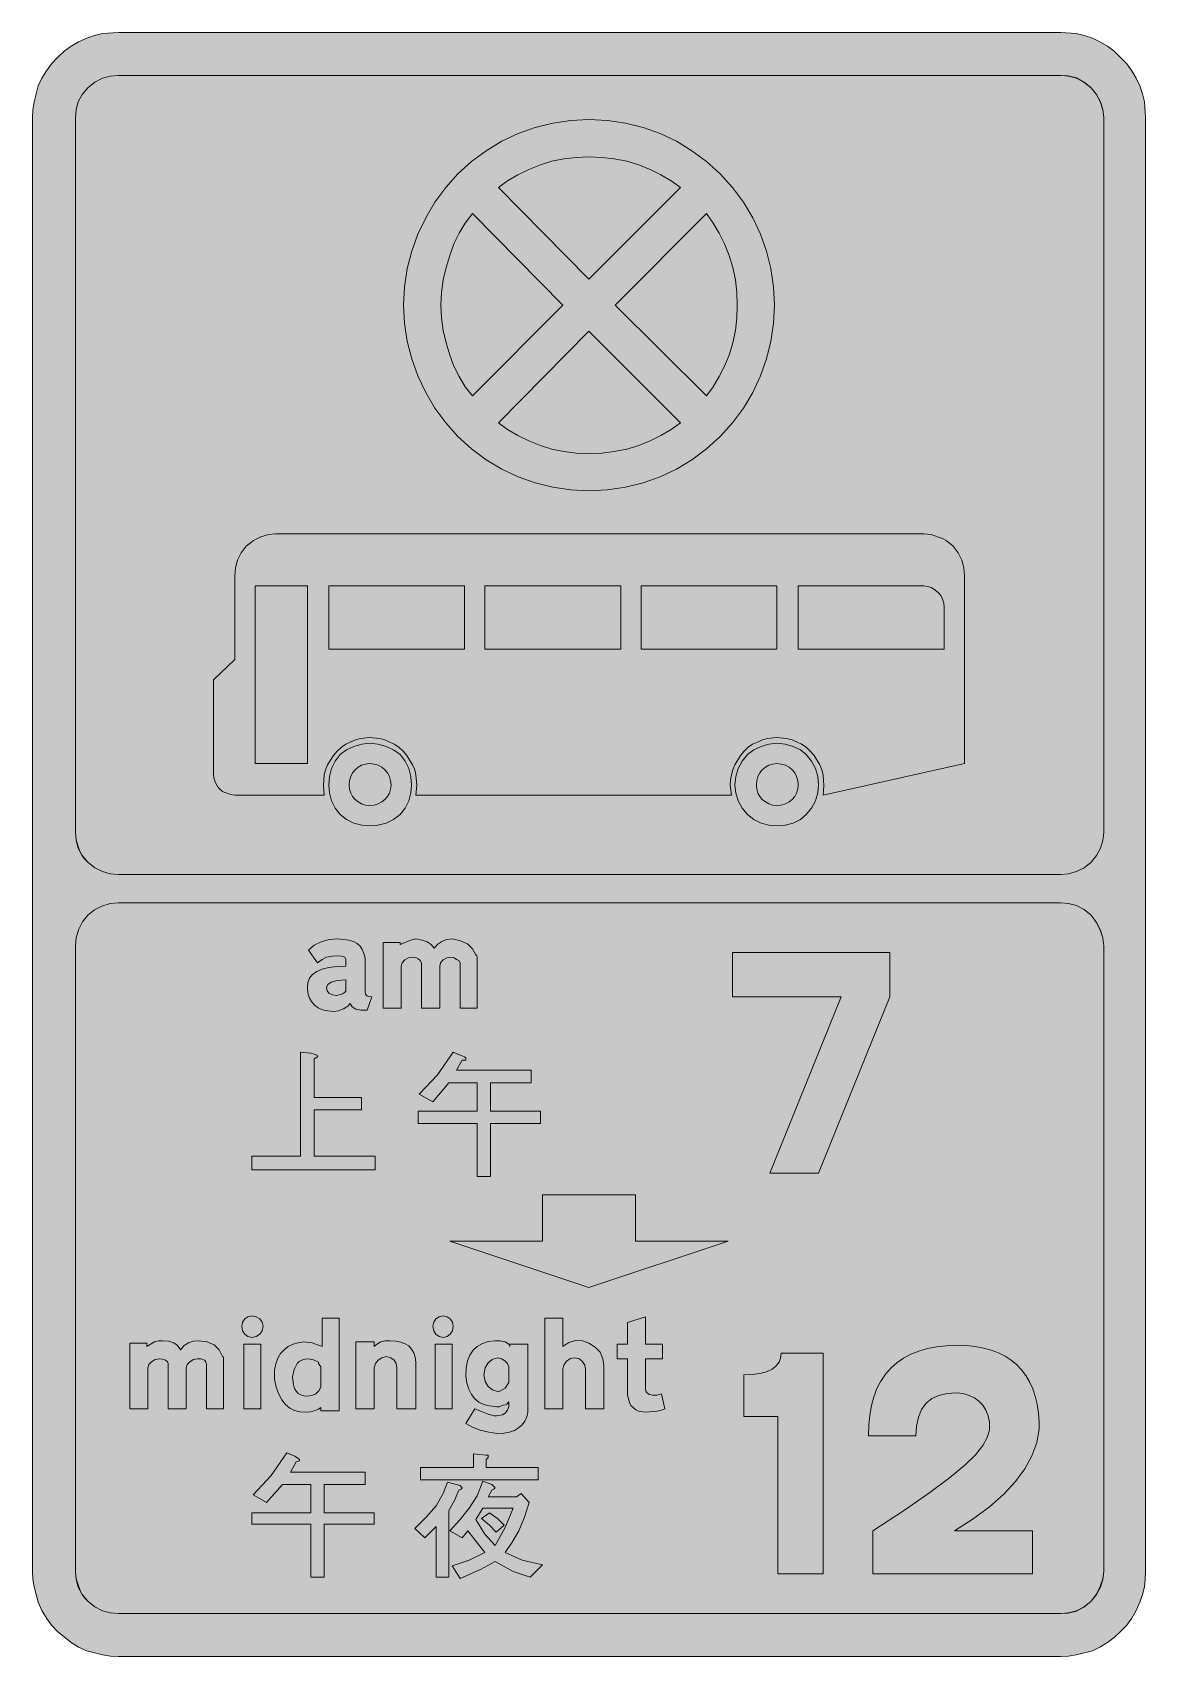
# Model space of a CAD drawing. Header units: metres. Extents: x 196 to 373, y 6 to 264.
import ezdxf

# ---------------------------------------------------------------- set-up
doc = ezdxf.new("R2010")
doc.units = ezdxf.units.M
for name, color, linetype, true_color in [('FILL_BLACK_000000', 7, 'Continuous', 0x000000), ('FILL_BLUE_0000FF', 7, 'Continuous', 0x0000ff), ('FILL_RED_FF0000', 7, 'Continuous', 0xff0000), ('FILL_WHITE_FFFFFF', 7, 'Continuous', 0xffffff), ('FILL_YELLOW_FFFF00', 7, 'Continuous', 0xffff00)]:
    doc.layers.add(name, color=color, linetype=linetype, true_color=true_color)

msp = doc.modelspace()

# ---------------------------------------------------------------- hatches: boundary and pattern name
at = {"layer": 'FILL_BLACK_000000', "true_color": 0x000000}
h = msp.add_hatch(color=7, dxfattribs=at)
h.dxf.hatch_style = 1
h.paths.add_polyline_path([(363.54, 263.42), (364.86, 262.98), (366.07, 262.4), (367.25, 261.72), (368.35, 260.9), (369.36, 259.92), (370.34, 258.91), (371.16, 257.8), (371.84, 256.63), (372.42, 255.42), (372.86, 254.1), (373.14, 252.83), (373.32, 250.38), (373.32, 19.08), (373.28, 17.86), (373.14, 16.65), (372.86, 15.43), (372.42, 14.22), (371.84, 12.91), (371.16, 11.68), (370.34, 10.55), (369.36, 9.54), (368.35, 8.63), (367.25, 7.81), (366.07, 7.08), (364.86, 6.48), (362.27, 5.83), (361.04, 5.64), (359.82, 5.58), (209.88, 5.58), (208.64, 5.64), (207.36, 5.83), (204.84, 6.48), (203.55, 7.08), (202.37, 7.81), (200.16, 9.54), (199.25, 10.55), (198.43, 11.68), (197.7, 12.91), (197.1, 14.22), (196.45, 16.65), (196.26, 17.86), (196.2, 19.08), (196.2, 250.38), (196.26, 251.6), (196.45, 252.83), (197.1, 255.42), (197.7, 256.63), (198.43, 257.8), (199.25, 258.91), (200.16, 259.92), (201.25, 260.9), (202.37, 261.72), (203.55, 262.4), (204.84, 262.98), (206.08, 263.42), (207.36, 263.7), (209.88, 263.88), (359.82, 263.88), (362.27, 263.7), (363.54, 263.42)])
h.paths.add_polyline_path([(206.13, 255.98), (205.02, 255.06), (204.1, 254.02), (203.49, 252.85), (203.15, 251.62), (203.04, 250.38), (203.04, 136.62), (203.15, 135.38), (203.49, 134.14), (204.1, 132.97), (205.02, 131.94), (206.13, 131.02), (207.32, 130.41), (208.56, 130.07), (209.88, 129.96), (359.82, 129.96), (361.06, 130.07), (362.32, 130.41), (363.54, 131.02), (364.68, 131.94), (365.52, 132.97), (366.14, 134.14), (366.53, 135.38), (366.66, 136.62), (366.66, 250.38), (366.53, 251.62), (366.14, 252.85), (365.52, 254.02), (364.68, 255.06), (363.54, 255.98), (362.32, 256.59), (361.06, 256.93), (359.82, 257.04), (209.88, 257.04), (208.56, 256.93), (207.32, 256.59), (206.13, 255.98)], flags=16)
h.paths.add_polyline_path([(207.25, 124.94), (206.06, 124.32), (205.02, 123.48), (204.18, 122.44), (203.56, 121.25), (203.17, 119.96), (203.04, 118.62), (203.04, 19.08), (203.15, 17.84), (203.49, 16.6), (204.1, 15.43), (205.02, 14.4), (206.13, 13.48), (207.32, 12.87), (208.56, 12.53), (209.88, 12.42), (359.82, 12.42), (361.06, 12.53), (362.32, 12.87), (363.54, 13.48), (364.68, 14.4), (365.52, 15.43), (366.14, 16.6), (366.53, 17.84), (366.66, 19.08), (366.66, 118.62), (366.53, 119.88), (366.12, 121.14), (365.47, 122.38), (364.68, 123.48), (363.54, 124.4), (362.32, 125.01), (361.06, 125.35), (359.82, 125.46), (209.88, 125.46), (208.54, 125.33), (207.25, 124.94)], flags=16)
h = msp.add_hatch(color=7, dxfattribs=at)
h.dxf.hatch_style = 1
h.paths.add_polyline_path([(255.18, 149.6), (254.5, 150.21), (253.78, 150.68), (253.08, 151.02), (252.27, 151.36), (251.46, 151.58), (249.84, 151.74), (248.38, 151.58), (247.59, 151.36), (246.78, 151.02), (246.08, 150.68), (245.36, 150.21), (244.68, 149.6), (244.08, 148.86), (243.16, 147.4), (242.84, 146.61), (242.64, 145.8), (242.5, 144.18), (242.64, 142.56), (228.42, 142.56), (227.72, 142.67), (227.16, 142.92), (226.79, 142.98), (226.46, 143.15), (225.9, 143.64), (225.53, 144.11), (225.25, 144.68), (225.06, 145.31), (225, 145.98), (225, 160.92), (228.42, 164.16), (228.42, 177.48), (228.52, 178.72), (228.85, 179.96), (229.41, 181.13), (230.22, 182.16), (231.36, 183.08), (232.56, 183.69), (233.76, 184.03), (234.9, 184.14), (338.04, 184.14), (339.21, 184.01), (340.38, 183.6), (341.02, 183.4), (341.62, 183.08), (342.72, 182.16), (343.53, 181.13), (344.09, 179.96), (344.42, 178.72), (344.52, 177.48), (344.52, 147.6), (322.02, 142.56), (322.15, 144.05), (322.02, 145.8), (321.82, 146.61), (321.5, 147.4), (320.58, 148.86), (319.98, 149.6), (319.3, 150.21), (318.58, 150.68), (317.88, 151.02), (317.07, 151.36), (316.26, 151.58), (314.64, 151.74), (313.18, 151.58), (312.39, 151.36), (311.58, 151.02), (310.8, 150.68), (310.09, 150.21), (309.45, 149.6), (308.88, 148.86), (307.96, 147.4), (307.64, 146.61), (307.44, 145.8), (307.26, 144.99), (307.24, 144.18), (307.44, 142.56), (257.22, 142.56), (257.35, 144.18), (257.22, 145.8), (257.02, 146.61), (256.7, 147.4), (255.78, 148.86), (255.18, 149.6)])
h.paths.add_polyline_path([(289.8, 175.86), (268.2, 175.86), (268.2, 165.78), (289.8, 165.78), (289.8, 175.86)], flags=16)
h.paths.add_polyline_path([(293.04, 175.86), (293.04, 165.78), (314.64, 165.78), (314.64, 175.86), (293.04, 175.86)], flags=16)
h.paths.add_polyline_path([(340.75, 174.31), (340.38, 174.78), (339.81, 175.25), (339.21, 175.59), (338.61, 175.79), (338.04, 175.86), (318.06, 175.86), (318.06, 165.78), (341.28, 165.78), (341.28, 172.44), (341.22, 173.11), (341.03, 173.75), (340.75, 174.31)], flags=16)
h.paths.add_polyline_path([(243.36, 175.86), (243.36, 165.78), (264.96, 165.78), (264.96, 175.86), (243.36, 175.86)], flags=16)
h.paths.add_polyline_path([(231.66, 147.6), (239.94, 147.6), (239.94, 175.86), (231.66, 175.86), (231.66, 147.6)], flags=16)
h = msp.add_hatch(color=7, dxfattribs=at)
h.dxf.hatch_style = 1
h.paths.add_polyline_path([(256.07, 141.7), (255.51, 140.53), (254.7, 139.5), (253.66, 138.69), (252.47, 138.13), (251.18, 137.8), (249.84, 137.7), (248.6, 137.8), (247.36, 138.13), (246.19, 138.69), (245.16, 139.5), (244.35, 140.53), (243.79, 141.7), (243.46, 142.94), (243.36, 144.18), (243.46, 145.52), (243.79, 146.81), (244.35, 148), (245.16, 149.04), (246.19, 149.78), (247.36, 150.34), (248.6, 150.71), (249.84, 150.84), (251.18, 150.71), (252.47, 150.34), (253.66, 149.78), (254.7, 149.04), (255.51, 148), (256.07, 146.81), (256.4, 145.52), (256.5, 144.18), (256.4, 142.94), (256.07, 141.7)])
h.paths.add_polyline_path([(253, 145.55), (252.7, 146.13), (252.29, 146.63), (251.79, 147.04), (251.21, 147.34), (250.56, 147.53), (249.84, 147.6), (249.18, 147.53), (248.57, 147.34), (248.02, 147.04), (247.54, 146.63), (247.15, 146.13), (246.85, 145.55), (246.67, 144.9), (246.6, 144.18), (246.67, 143.52), (246.85, 142.91), (247.15, 142.36), (247.54, 141.88), (248.02, 141.49), (248.57, 141.19), (249.18, 141.01), (249.84, 140.94), (250.56, 141.01), (251.21, 141.19), (251.79, 141.49), (252.29, 141.88), (252.7, 142.36), (253, 142.91), (253.19, 143.52), (253.26, 144.18), (253.19, 144.9), (253, 145.55)], flags=16)
h = msp.add_hatch(color=7, dxfattribs=at)
h.dxf.hatch_style = 1
h.paths.add_polyline_path([(320.78, 141.7), (320.16, 140.53), (319.32, 139.5), (318.39, 138.69), (317.25, 138.13), (315.98, 137.8), (314.64, 137.7), (313.4, 137.8), (312.16, 138.13), (310.99, 138.69), (309.96, 139.5), (309.12, 140.53), (308.5, 141.7), (308.11, 142.94), (307.98, 144.18), (308.11, 145.52), (308.5, 146.81), (309.12, 148), (309.96, 149.04), (310.99, 149.78), (312.16, 150.34), (313.4, 150.71), (314.64, 150.84), (315.98, 150.71), (317.25, 150.34), (318.39, 149.78), (319.32, 149.04), (320.16, 148), (320.78, 146.81), (321.17, 145.52), (321.3, 144.18), (321.17, 142.94), (320.78, 141.7)])
h.paths.add_polyline_path([(317.8, 145.55), (317.5, 146.13), (317.09, 146.63), (316.59, 147.04), (316.01, 147.34), (315.36, 147.53), (314.64, 147.6), (313.98, 147.53), (313.37, 147.34), (312.82, 147.04), (312.34, 146.63), (311.95, 146.13), (311.65, 145.55), (311.47, 144.9), (311.4, 144.18), (311.47, 143.52), (311.65, 142.91), (311.95, 142.36), (312.34, 141.88), (312.82, 141.49), (313.37, 141.19), (313.98, 141.01), (314.64, 140.94), (315.36, 141.01), (316.01, 141.19), (316.59, 141.49), (317.09, 141.88), (317.5, 142.36), (317.8, 142.91), (317.99, 143.52), (318.06, 144.18), (317.99, 144.9), (317.8, 145.55)], flags=16)
h = msp.add_hatch(color=7, dxfattribs=at)
h.dxf.hatch_style = 1
h.paths.add_polyline_path([(248.44, 108.38), (247.68, 108.54), (247.09, 108.92), (246.78, 109.44), (246.36, 109.02), (245.7, 108.61), (244.91, 108.3), (244.08, 108.18), (243.18, 108.25), (242.37, 108.44), (241.66, 108.76), (241.06, 109.19), (240.59, 109.74), (240.23, 110.38), (240.01, 111.13), (239.94, 111.96), (240.03, 112.78), (240.31, 113.48), (240.78, 114.07), (241.45, 114.55), (242.3, 114.91), (243.36, 115.17), (244.61, 115.33), (246.06, 115.38), (246.06, 115.92), (246.04, 116.44), (245.88, 116.82), (245.41, 116.98), (244.8, 117), (243.9, 116.98), (243, 116.82), (242.28, 116.44), (241.56, 115.92), (240.12, 117.9), (241.03, 118.71), (242.12, 119.27), (243.39, 119.6), (244.8, 119.7), (246.53, 119.54), (247.26, 119.32), (247.86, 118.98), (248.34, 118.54), (248.69, 118.01), (248.95, 117.39), (249.12, 116.64), (249.12, 111.24), (249.19, 110.9), (249.39, 110.68), (249.73, 110.56), (250.2, 110.52), (249.48, 108.36), (248.44, 108.38)])
h.paths.add_polyline_path([(243.36, 111.06), (243.92, 110.81), (244.62, 110.7), (245.54, 110.99), (245.86, 111.18), (246.06, 111.42), (246.06, 113.22), (244.69, 113.11), (243.72, 112.86), (243.22, 112.48), (243, 111.96), (243.11, 111.44), (243.36, 111.06)], flags=16)
h = msp.add_hatch(color=7, dxfattribs=at)
h.dxf.hatch_style = 1
h.paths.add_polyline_path([(262.14, 116.7), (261.56, 116.37), (261.15, 115.91), (261, 115.38), (261, 108.72), (258.12, 108.72), (258.12, 115.92), (257.92, 116.29), (257.6, 116.57), (257.18, 116.76), (256.68, 116.82), (256.02, 116.7), (255.44, 116.37), (255.03, 115.91), (254.88, 115.38), (254.88, 108.72), (252, 108.72), (252, 119.16), (254.7, 119.16), (254.7, 118.8), (255.96, 119.34), (256.59, 119.59), (257.22, 119.7), (258.2, 119.53), (259, 119.25), (259.62, 118.84), (260.1, 118.26), (260.68, 118.86), (261.34, 119.32), (262.1, 119.6), (262.98, 119.7), (264.33, 119.43), (265.41, 118.91), (266.22, 118.16), (266.76, 117.18), (266.92, 117), (266.94, 116.82), (266.94, 116.64), (266.94, 116.28), (266.94, 108.72), (264.24, 108.72), (264.24, 115.92), (264.06, 116.28), (263.7, 116.46), (263.32, 116.71), (262.8, 116.82), (262.14, 116.7)])
h = msp.add_hatch(color=7, dxfattribs=at)
h.dxf.hatch_style = 1
h.paths.add_polyline_path([(324.9, 110.52), (307.62, 110.52), (307.62, 117.54), (332.64, 117.54), (332.64, 110.52), (321.3, 82.44), (313.56, 82.44), (324.9, 110.52)])
h = msp.add_hatch(color=7, dxfattribs=at)
h.dxf.hatch_style = 1
h.paths.add_polyline_path([(241.2, 101.34), (241.56, 101.16), (241.56, 100.98), (241.02, 100.62), (241.02, 94.5), (248.58, 94.5), (248.58, 92.52), (241.02, 92.52), (241.02, 85.14), (250.74, 85.14), (250.74, 82.98), (231.12, 82.98), (231.12, 85.14), (238.86, 85.14), (238.86, 101.7), (240.48, 101.52), (241.2, 101.34)])
h = msp.add_hatch(color=7, dxfattribs=at)
h.dxf.hatch_style = 1
h.paths.add_polyline_path([(260.64, 98.1), (263.16, 101.7), (264.42, 101.16), (264.96, 100.98), (265.14, 100.8), (265.14, 100.44), (264.6, 100.44), (263.7, 98.82), (275.58, 98.82), (275.58, 96.84), (269.1, 96.84), (269.1, 92.34), (277.02, 92.34), (277.02, 90.36), (269.1, 90.36), (269.1, 81.9), (266.94, 81.9), (266.94, 90.36), (257.58, 90.36), (257.58, 92.34), (266.94, 92.34), (266.94, 96.84), (262.44, 96.84), (259.92, 93.78), (257.76, 95.04), (260.64, 98.1)])
h = msp.add_hatch(color=7, dxfattribs=at)
h.dxf.hatch_style = 1
h.paths.add_polyline_path([(277.38, 71.64), (277.38, 79.02), (292.14, 79.02), (292.14, 71.64), (306.9, 71.64), (284.76, 64.26), (262.62, 71.64), (277.38, 71.64)])
h = msp.add_hatch(color=7, dxfattribs=at)
h.dxf.hatch_style = 1
h.paths.add_polyline_path([(232.77, 57.4), (232.36, 56.84), (231.78, 56.47), (231.12, 56.34), (230.49, 56.47), (229.97, 56.84), (229.63, 57.4), (229.5, 58.14), (229.63, 58.77), (229.97, 59.29), (230.49, 59.63), (231.12, 59.76), (231.78, 59.63), (232.36, 59.29), (232.77, 58.77), (232.92, 58.14), (232.77, 57.4)])
h = msp.add_hatch(color=7, dxfattribs=at)
h.dxf.hatch_style = 1
h.paths.add_polyline_path([(263.03, 57.4), (262.69, 56.84), (262.17, 56.47), (261.54, 56.34), (260.91, 56.47), (260.39, 56.84), (260.05, 57.4), (259.92, 58.14), (260.05, 58.77), (260.39, 59.29), (260.91, 59.63), (261.54, 59.76), (262.17, 59.63), (262.69, 59.29), (263.03, 58.77), (263.16, 58.14), (263.03, 57.4)])
h = msp.add_hatch(color=7, dxfattribs=at)
h.dxf.hatch_style = 1
h.paths.add_polyline_path([(296.46, 55.26), (296.46, 52.92), (293.76, 52.92), (293.76, 48.24), (293.78, 47.81), (293.94, 47.52), (294.39, 47.27), (294.84, 47.16), (295.56, 47.16), (296.28, 47.34), (296.82, 45), (296.32, 44.76), (295.63, 44.59), (293.76, 44.46), (292.63, 44.62), (292.19, 44.84), (291.78, 45.18), (291.44, 45.51), (291.19, 45.97), (290.88, 47.16), (290.88, 52.92), (289.26, 52.92), (289.26, 55.26), (290.88, 55.26), (290.88, 58.68), (293.76, 59.58), (293.76, 55.26), (296.46, 55.26)])
h = msp.add_hatch(color=7, dxfattribs=at)
h.dxf.hatch_style = 1
h.paths.add_polyline_path([(241.18, 44.69), (240.45, 44.52), (239.58, 44.46), (238.72, 44.48), (237.91, 44.69), (237.16, 45.08), (236.47, 45.65), (235.88, 46.4), (235.38, 47.32), (234.99, 48.41), (234.72, 49.68), (234.72, 51.12), (234.92, 52.13), (235.25, 53.01), (235.69, 53.76), (236.25, 54.38), (236.91, 54.88), (237.66, 55.25), (238.49, 55.49), (239.4, 55.62), (240.7, 55.46), (242.28, 54.9), (242.28, 59.4), (244.98, 59.4), (244.98, 44.64), (242.1, 44.64), (242.1, 45.18), (241.73, 44.92), (241.18, 44.69)])
h.paths.add_polyline_path([(242.1, 51.66), (241.74, 52.2), (241.74, 52.38), (240.93, 52.79), (240.12, 52.92), (239.55, 52.87), (239.07, 52.72), (238.66, 52.48), (238.32, 52.16), (237.84, 51.25), (237.6, 50.04), (237.74, 48.73), (237.91, 48.2), (238.16, 47.77), (238.49, 47.43), (238.89, 47.18), (239.37, 47.03), (239.94, 46.98), (240.68, 47.08), (241.29, 47.36), (241.76, 47.82), (242.1, 48.42), (242.1, 50.94), (242.1, 51.66)], flags=16)
h = msp.add_hatch(color=7, dxfattribs=at)
h.dxf.hatch_style = 1
h.paths.add_polyline_path([(281.55, 55.54), (282.62, 55.84), (283.73, 55.81), (284.76, 55.44), (285.73, 54.79), (286.56, 54), (286.96, 52.92), (287.1, 51.84), (287.1, 45), (284.22, 45), (284.22, 51.3), (284.08, 51.93), (283.68, 52.56), (283.12, 52.96), (282.42, 53.1), (281.79, 52.96), (281.16, 52.56), (280.75, 51.93), (280.62, 51.3), (280.62, 45), (277.74, 45), (277.74, 59.4), (280.62, 59.4), (280.62, 54.9), (281.55, 55.54)])
h = msp.add_hatch(color=7, dxfattribs=at)
h.dxf.hatch_style = 1
h.paths.add_polyline_path([(221.24, 52.47), (220.83, 52.01), (220.68, 51.48), (220.68, 45), (217.8, 45), (217.8, 52.2), (217.68, 52.46), (217.35, 52.69), (216.89, 52.86), (216.36, 52.92), (215.7, 52.8), (215.12, 52.47), (214.71, 52.01), (214.56, 51.48), (214.56, 45), (211.68, 45), (211.68, 55.44), (214.38, 55.44), (214.38, 54.9), (215.64, 55.62), (216.27, 55.78), (216.9, 55.8), (217.88, 55.73), (218.68, 55.48), (219.3, 55.04), (219.78, 54.36), (220.36, 55.04), (221.02, 55.48), (221.78, 55.73), (222.66, 55.8), (224.01, 55.63), (225.09, 55.15), (225.9, 54.36), (226.44, 53.28), (226.6, 53.19), (226.62, 53.1), (226.62, 52.92), (226.62, 52.81), (226.62, 52.74), (226.62, 45), (223.92, 45), (223.92, 52.02), (223.81, 52.45), (223.56, 52.74), (223.02, 52.9), (222.48, 52.92), (221.82, 52.8), (221.24, 52.47)])
h = msp.add_hatch(color=7, dxfattribs=at)
h.dxf.hatch_style = 1
h.paths.add_polyline_path([(232.56, 55.26), (232.56, 45), (229.86, 45), (229.86, 55.26), (232.56, 55.26)])
h = msp.add_hatch(color=7, dxfattribs=at)
h.dxf.hatch_style = 1
h.paths.add_polyline_path([(254.16, 51.48), (254.06, 52.19), (253.75, 52.72), (253.25, 53.07), (252.54, 53.28), (251.8, 53.07), (251.21, 52.72), (250.79, 52.19), (250.56, 51.48), (250.56, 45), (247.68, 45), (247.68, 55.62), (250.56, 55.62), (250.56, 54.9), (251.1, 55.33), (251.64, 55.62), (252.29, 55.78), (253.08, 55.8), (254.03, 55.75), (254.84, 55.59), (255.53, 55.33), (256.09, 54.97), (256.54, 54.49), (256.88, 53.9), (257.1, 53.2), (257.22, 52.38), (257.22, 45), (254.16, 45), (254.16, 51.12), (254.16, 51.19), (254.16, 51.3), (254.16, 51.48)])
h = msp.add_hatch(color=7, dxfattribs=at)
h.dxf.hatch_style = 1
h.paths.add_polyline_path([(262.98, 55.26), (262.98, 45), (260.28, 45), (260.28, 55.26), (262.98, 55.26)])
h = msp.add_hatch(color=7, dxfattribs=at)
h.dxf.hatch_style = 1
h.paths.add_polyline_path([(274.53, 43.01), (274.1, 42.43), (273.55, 41.94), (272.89, 41.55), (272.1, 41.27), (271.2, 41.1), (270.18, 41.04), (268.81, 41.24), (267.46, 41.58), (266.21, 42.05), (265.14, 42.66), (266.58, 45), (268.74, 44.1), (269.68, 43.87), (270.06, 43.85), (270.36, 43.92), (270.97, 44.02), (271.44, 44.3), (271.78, 44.76), (271.98, 45.36), (271.98, 46.08), (271.66, 45.74), (271.42, 45.6), (271.08, 45.54), (270.45, 45.31), (270.12, 45.29), (269.82, 45.36), (268.86, 45.44), (268, 45.66), (267.25, 46.04), (266.6, 46.57), (266.07, 47.26), (265.64, 48.09), (265.33, 49.08), (265.14, 50.22), (265.22, 51.49), (265.44, 52.59), (265.81, 53.52), (266.33, 54.29), (266.99, 54.9), (267.8, 55.36), (268.74, 55.66), (269.82, 55.8), (270.63, 55.78), (271.44, 55.62), (272, 55.26), (272.16, 54.9), (272.16, 55.26), (275.04, 55.26), (275.04, 44.46), (274.85, 43.69), (274.53, 43.01)])
h.paths.add_polyline_path([(271.42, 52.58), (270.89, 52.9), (270.18, 53.1), (269.34, 52.83), (268.69, 52.29), (268.26, 51.48), (268.02, 50.4), (268.26, 49.32), (268.72, 48.51), (269.41, 47.97), (270.36, 47.7), (271.44, 48.24), (271.98, 49.14), (271.98, 51.66), (271.77, 52.16), (271.42, 52.58)], flags=16)
h = msp.add_hatch(color=7, dxfattribs=at)
h.dxf.hatch_style = 1
h.paths.add_polyline_path([(355.32, 25.56), (355.32, 18.72), (329.94, 18.72), (329.94, 25.56), (334.95, 28.86), (338.99, 31.66), (342.15, 34.01), (344.54, 36), (346.27, 37.68), (347.43, 39.13), (348.13, 40.4), (348.48, 41.58), (348.48, 42.84), (348.27, 43.86), (347.92, 44.76), (347.43, 45.54), (346.81, 46.19), (346.08, 46.72), (345.24, 47.12), (344.3, 47.39), (343.26, 47.52), (341.74, 47.42), (340.42, 47.12), (339.31, 46.61), (338.4, 45.9), (337.69, 44.86), (337.18, 43.63), (336.88, 42.23), (336.78, 40.68), (329.22, 40.68), (329.27, 42.38), (329.43, 43.99), (329.69, 45.49), (330.07, 46.89), (330.57, 48.19), (331.19, 49.39), (331.94, 50.48), (332.82, 51.48), (333.76, 52.31), (334.81, 53.03), (335.97, 53.65), (337.23, 54.16), (338.6, 54.56), (340.06, 54.85), (341.62, 55.02), (343.26, 55.08), (344.77, 55.03), (346.19, 54.89), (347.52, 54.64), (348.76, 54.31), (349.9, 53.87), (350.96, 53.34), (351.93, 52.72), (352.8, 52), (353.58, 51.18), (354.27, 50.27), (354.86, 49.27), (355.36, 48.17), (355.76, 46.98), (356.07, 45.69), (356.28, 44.31), (356.4, 42.84), (356.4, 41.76), (356.01, 39.62), (355.25, 37.51), (354.12, 35.43), (352.62, 33.39), (350.75, 31.38), (348.5, 29.41), (345.89, 27.47), (342.9, 25.56), (355.32, 25.56)])
h = msp.add_hatch(color=7, dxfattribs=at)
h.dxf.hatch_style = 1
h.paths.add_polyline_path([(322.02, 18.72), (314.82, 18.72), (314.82, 43.74), (309.42, 43.74), (309.42, 50.4), (310.75, 50.42), (311.94, 50.58), (313, 50.87), (313.92, 51.3), (314.46, 51.7), (315, 52.38), (315.25, 53.03), (315.36, 53.82), (322.02, 53.82), (322.02, 18.72)])
h = msp.add_hatch(color=7, dxfattribs=at)
h.dxf.hatch_style = 1
h.paths.add_polyline_path([(234.18, 34.38), (236.7, 37.98), (237.96, 37.44), (238.5, 37.08), (238.68, 36.9), (238.68, 36.72), (238.14, 36.54), (237.24, 34.92), (249.12, 34.92), (249.12, 32.94), (242.64, 32.94), (242.64, 28.44), (250.56, 28.44), (250.56, 26.64), (242.64, 26.64), (242.64, 18.18), (240.48, 18.18), (240.48, 26.64), (231.12, 26.64), (231.12, 28.44), (240.48, 28.44), (240.48, 32.94), (235.98, 32.94), (233.46, 30.06), (231.3, 31.32), (234.18, 34.38)])
h = msp.add_hatch(color=7, dxfattribs=at)
h.dxf.hatch_style = 1
h.paths.add_polyline_path([(266.4, 35.64), (266.4, 37.8), (268.38, 37.62), (268.74, 37.62), (268.74, 37.26), (268.38, 36.9), (268.38, 35.64), (276.66, 35.64), (276.66, 33.66), (257.94, 33.66), (257.94, 35.64), (266.4, 35.64)])
h = msp.add_hatch(color=7, dxfattribs=at)
h.dxf.hatch_style = 1
h.paths.add_polyline_path([(264.42, 32.58), (264.6, 32.4), (264.42, 32.22), (264.06, 32.04), (263.34, 30.42), (262.44, 28.8), (262.44, 18.18), (260.46, 18.18), (260.46, 26.28), (258.66, 24.48), (257.04, 25.92), (258.84, 27.72), (260.46, 29.52), (261.54, 31.5), (262.26, 33.3), (264.24, 32.76), (264.42, 32.58)])
h = msp.add_hatch(color=7, dxfattribs=at)
h.dxf.hatch_style = 1
h.paths.add_polyline_path([(269.64, 32.22), (269.28, 32.04), (268.74, 30.96), (273.24, 30.96), (273.96, 31.5), (275.22, 30.06), (274.5, 27.72), (273.6, 25.56), (272.52, 23.76), (271.44, 22.14), (274.14, 20.88), (277.38, 20.16), (275.4, 18.18), (272.7, 19.08), (269.82, 20.7), (267.48, 19.44), (264.24, 18), (262.98, 19.98), (265.68, 20.88), (268.2, 22.14), (265.5, 25.56), (264.6, 24.48), (262.62, 25.56), (264.24, 27.36), (265.68, 29.16), (266.94, 31.14), (267.84, 33.48), (269.28, 32.94), (269.82, 32.4), (269.64, 32.22)])
h.paths.add_polyline_path([(269.82, 23.22), (271.44, 26.1), (272.7, 29.16), (267.84, 29.16), (266.76, 27.36), (268.2, 25.02), (269.82, 23.22)], flags=16)
h = msp.add_hatch(color=7, dxfattribs=at)
h.dxf.hatch_style = 1
h.paths.add_polyline_path([(270.18, 27.54), (271.26, 26.46), (270, 25.38), (268.92, 26.46), (267.66, 27.54), (268.92, 28.44), (270.18, 27.54)])
at = {"layer": 'FILL_BLUE_0000FF', "true_color": 0x0000ff}
h = msp.add_hatch(color=7, dxfattribs=at)
h.dxf.hatch_style = 1
h.paths.add_polyline_path([(271.81, 240.26), (273.42, 241.22), (275.17, 242.08), (277.02, 242.82), (278.84, 243.4), (280.75, 243.79), (282.74, 244.01), (284.76, 244.08), (286.78, 244.01), (288.79, 243.79), (290.76, 243.4), (292.68, 242.82), (294.51, 242.08), (296.21, 241.22), (297.82, 240.26), (299.34, 239.22), (284.76, 224.64), (270.36, 239.22), (271.81, 240.26)])
h = msp.add_hatch(color=7, dxfattribs=at)
h.dxf.hatch_style = 1
h.paths.add_polyline_path([(265.08, 207.54), (264.08, 209.14), (263.26, 210.83), (262.62, 212.58), (262.02, 214.5), (261.56, 216.47), (261.28, 218.48), (261.18, 220.5), (261.28, 222.52), (261.56, 224.53), (262.02, 226.5), (262.62, 228.42), (263.26, 230.25), (264.08, 231.95), (265.08, 233.56), (266.22, 235.08), (280.62, 220.5), (266.22, 206.1), (265.08, 207.54)])
h = msp.add_hatch(color=7, dxfattribs=at)
h.dxf.hatch_style = 1
h.paths.add_polyline_path([(288.9, 220.5), (303.48, 235.08), (304.52, 233.56), (305.48, 231.95), (306.34, 230.25), (307.08, 228.42), (307.66, 226.5), (308.05, 224.53), (308.27, 222.52), (308.34, 220.5), (308.27, 218.48), (308.05, 216.47), (307.66, 214.5), (307.08, 212.58), (306.34, 210.83), (305.48, 209.14), (304.52, 207.54), (303.48, 206.1), (288.9, 220.5)])
h = msp.add_hatch(color=7, dxfattribs=at)
h.dxf.hatch_style = 1
h.paths.add_polyline_path([(284.76, 216.36), (299.34, 201.78), (297.82, 200.74), (296.21, 199.78), (294.51, 198.92), (292.68, 198.18), (290.76, 197.6), (288.79, 197.21), (286.78, 196.99), (284.76, 196.92), (282.74, 196.99), (280.75, 197.21), (278.84, 197.6), (277.02, 198.18), (275.17, 198.92), (273.42, 199.78), (271.81, 200.74), (270.36, 201.78), (284.76, 216.36)])
at = {"layer": 'FILL_RED_FF0000', "true_color": 0xff0000}
h = msp.add_hatch(color=7, dxfattribs=at)
h.dxf.hatch_style = 1
h.paths.add_polyline_path([(314.14, 217.61), (313.71, 214.76), (313.02, 211.96), (312.05, 209.25), (310.83, 206.64), (309.34, 204.15), (307.61, 201.8), (305.64, 199.62), (303.47, 197.65), (301.14, 195.92), (298.67, 194.43), (296.08, 193.21), (293.38, 192.24), (290.58, 191.55), (287.7, 191.12), (284.76, 190.98), (281.87, 191.12), (279.02, 191.55), (276.22, 192.24), (273.51, 193.21), (270.9, 194.43), (268.41, 195.92), (266.06, 197.65), (263.88, 199.62), (261.96, 201.8), (260.25, 204.15), (258.77, 206.64), (257.53, 209.25), (256.55, 211.96), (255.83, 214.76), (255.39, 217.61), (255.24, 220.5), (255.39, 223.44), (255.83, 226.32), (256.55, 229.12), (257.53, 231.82), (258.77, 234.41), (260.25, 236.88), (261.96, 239.21), (263.88, 241.38), (266.06, 243.35), (268.41, 245.08), (270.9, 246.57), (273.51, 247.79), (276.22, 248.76), (279.02, 249.45), (281.87, 249.88), (284.76, 250.02), (287.7, 249.88), (290.58, 249.45), (293.38, 248.76), (296.08, 247.79), (298.67, 246.57), (301.14, 245.08), (303.47, 243.35), (305.64, 241.38), (307.61, 239.21), (309.34, 236.88), (310.83, 234.41), (312.05, 231.82), (313.02, 229.12), (313.71, 226.32), (314.14, 223.44), (314.28, 220.5), (314.14, 217.61)])
at = {"layer": 'FILL_WHITE_FFFFFF', "true_color": 0xffffff}
h = msp.add_hatch(color=7, dxfattribs=at)
h.dxf.hatch_style = 1
h.paths.add_polyline_path([(359.82, 125.46), (361.06, 125.35), (362.32, 125.01), (363.54, 124.4), (364.68, 123.48), (365.52, 122.34), (366.14, 121.12), (366.53, 119.86), (366.66, 118.62), (366.66, 19.08), (366.53, 17.91), (366.12, 16.74), (365.47, 15.43), (364.68, 14.4), (363.51, 13.45), (362.34, 12.78), (361.01, 12.46), (359.82, 12.42), (209.88, 12.42), (208.56, 12.53), (207.32, 12.87), (206.13, 13.48), (205.02, 14.4), (204.52, 14.87), (204.1, 15.43), (203.78, 16.07), (203.58, 16.74), (203.18, 17.91), (203.04, 19.08), (203.04, 118.62), (203.17, 119.96), (203.56, 121.25), (204.18, 122.44), (205.02, 123.48), (206.06, 124.32), (207.25, 124.94), (208.54, 125.33), (209.88, 125.46), (359.82, 125.46)])
at = {"layer": 'FILL_YELLOW_FFFF00', "true_color": 0xffff00}
h = msp.add_hatch(color=7, dxfattribs=at)
h.dxf.hatch_style = 1
h.paths.add_polyline_path([(359.82, 257.04), (361.01, 256.99), (362.34, 256.68), (363.51, 256), (364.68, 255.06), (365.47, 254.05), (366.12, 252.9), (366.53, 251.57), (366.66, 250.38), (366.66, 136.62), (366.53, 135.38), (366.14, 134.14), (365.52, 132.97), (364.68, 131.94), (363.54, 131.02), (362.32, 130.41), (361.06, 130.07), (359.82, 129.96), (209.88, 129.96), (208.56, 130.07), (207.32, 130.41), (206.13, 131.02), (205.02, 131.94), (204.52, 132.4), (204.1, 132.95), (203.78, 133.53), (203.58, 134.1), (203.18, 135.43), (203.04, 136.62), (203.04, 250.38), (203.15, 251.62), (203.49, 252.85), (204.1, 254.02), (205.02, 255.06), (206.13, 255.98), (207.32, 256.59), (208.56, 256.93), (209.88, 257.04), (359.82, 257.04)])

# ---------------------------------------------------------------- linework, layer by layer
at = {"layer": 'FILL_BLACK_000000', "lineweight": 0, "true_color": 0x000000}
for points in [[(363.54, 263.42), (364.86, 262.98), (366.07, 262.4), (367.25, 261.72), (368.35, 260.9), (369.36, 259.92), (370.34, 258.91), (371.16, 257.8), (371.84, 256.63), (372.42, 255.42), (372.86, 254.1), (373.14, 252.83), (373.32, 250.38), (373.32, 19.08), (373.28, 17.86), (373.14, 16.65), (372.86, 15.43), (372.42, 14.22), (371.84, 12.91), (371.16, 11.68), (370.34, 10.55), (369.36, 9.54), (368.35, 8.63), (367.25, 7.81), (366.07, 7.08), (364.86, 6.48), (362.27, 5.83), (361.04, 5.64), (359.82, 5.58), (209.88, 5.58), (208.64, 5.64), (207.36, 5.83), (204.84, 6.48), (203.55, 7.08), (202.37, 7.81), (200.16, 9.54), (199.25, 10.55), (198.43, 11.68), (197.7, 12.91), (197.1, 14.22), (196.45, 16.65), (196.26, 17.86), (196.2, 19.08), (196.2, 250.38), (196.26, 251.6), (196.45, 252.83), (197.1, 255.42), (197.7, 256.63), (198.43, 257.8), (199.25, 258.91), (200.16, 259.92), (201.25, 260.9), (202.37, 261.72), (203.55, 262.4), (204.84, 262.98), (206.08, 263.42), (207.36, 263.7), (209.88, 263.88), (359.82, 263.88), (362.27, 263.7)], [(206.13, 255.98), (205.02, 255.06), (204.1, 254.02), (203.49, 252.85), (203.15, 251.62), (203.04, 250.38), (203.04, 136.62), (203.15, 135.38), (203.49, 134.14), (204.1, 132.97), (205.02, 131.94), (206.13, 131.02), (207.32, 130.41), (208.56, 130.07), (209.88, 129.96), (359.82, 129.96), (361.06, 130.07), (362.32, 130.41), (363.54, 131.02), (364.68, 131.94), (365.52, 132.97), (366.14, 134.14), (366.53, 135.38), (366.66, 136.62), (366.66, 250.38), (366.53, 251.62), (366.14, 252.85), (365.52, 254.02), (364.68, 255.06), (363.54, 255.98), (362.32, 256.59), (361.06, 256.93), (359.82, 257.04), (209.88, 257.04), (208.56, 256.93), (207.32, 256.59)], [(255.18, 149.6), (254.5, 150.21), (253.78, 150.68), (253.08, 151.02), (252.27, 151.36), (251.46, 151.58), (249.84, 151.74), (248.38, 151.58), (247.59, 151.36), (246.78, 151.02), (246.08, 150.68), (245.36, 150.21), (244.68, 149.6), (244.08, 148.86), (243.16, 147.4), (242.84, 146.61), (242.64, 145.8), (242.5, 144.18), (242.64, 142.56), (228.42, 142.56), (227.72, 142.67), (227.16, 142.92), (226.79, 142.98), (226.46, 143.15), (225.9, 143.64), (225.53, 144.11), (225.25, 144.68), (225.06, 145.31), (225, 145.98), (225, 160.92), (228.42, 164.16), (228.42, 177.48), (228.52, 178.72), (228.85, 179.96), (229.41, 181.13), (230.22, 182.16), (231.36, 183.08), (232.56, 183.69), (233.76, 184.03), (234.9, 184.14), (338.04, 184.14), (339.21, 184.01), (340.38, 183.6), (341.02, 183.4), (341.62, 183.08), (342.72, 182.16), (343.53, 181.13), (344.09, 179.96), (344.42, 178.72), (344.52, 177.48), (344.52, 147.6), (322.02, 142.56), (322.15, 144.05), (322.02, 145.8), (321.82, 146.61), (321.5, 147.4), (320.58, 148.86), (319.98, 149.6), (319.3, 150.21), (318.58, 150.68), (317.88, 151.02), (317.07, 151.36), (316.26, 151.58), (314.64, 151.74), (313.18, 151.58), (312.39, 151.36), (311.58, 151.02), (310.8, 150.68), (310.09, 150.21), (309.45, 149.6), (308.88, 148.86), (307.96, 147.4), (307.64, 146.61), (307.44, 145.8), (307.26, 144.99), (307.24, 144.18), (307.44, 142.56), (257.22, 142.56), (257.35, 144.18), (257.22, 145.8), (257.02, 146.61), (256.7, 147.4), (255.78, 148.86)], [(231.66, 147.6), (239.94, 147.6), (239.94, 175.86), (231.66, 175.86)], [(243.36, 175.86), (243.36, 165.78), (264.96, 165.78), (264.96, 175.86)], [(289.8, 175.86), (268.2, 175.86), (268.2, 165.78), (289.8, 165.78)], [(293.04, 175.86), (293.04, 165.78), (314.64, 165.78), (314.64, 175.86)], [(340.75, 174.31), (340.38, 174.78), (339.81, 175.25), (339.21, 175.59), (338.61, 175.79), (338.04, 175.86), (318.06, 175.86), (318.06, 165.78), (341.28, 165.78), (341.28, 172.44), (341.22, 173.11), (341.03, 173.75)], [(256.07, 141.7), (255.51, 140.53), (254.7, 139.5), (253.66, 138.69), (252.47, 138.13), (251.18, 137.8), (249.84, 137.7), (248.6, 137.8), (247.36, 138.13), (246.19, 138.69), (245.16, 139.5), (244.35, 140.53), (243.79, 141.7), (243.46, 142.94), (243.36, 144.18), (243.46, 145.52), (243.79, 146.81), (244.35, 148), (245.16, 149.04), (246.19, 149.78), (247.36, 150.34), (248.6, 150.71), (249.84, 150.84), (251.18, 150.71), (252.47, 150.34), (253.66, 149.78), (254.7, 149.04), (255.51, 148), (256.07, 146.81), (256.4, 145.52), (256.5, 144.18), (256.4, 142.94)], [(320.78, 141.7), (320.16, 140.53), (319.32, 139.5), (318.39, 138.69), (317.25, 138.13), (315.98, 137.8), (314.64, 137.7), (313.4, 137.8), (312.16, 138.13), (310.99, 138.69), (309.96, 139.5), (309.12, 140.53), (308.5, 141.7), (308.11, 142.94), (307.98, 144.18), (308.11, 145.52), (308.5, 146.81), (309.12, 148), (309.96, 149.04), (310.99, 149.78), (312.16, 150.34), (313.4, 150.71), (314.64, 150.84), (315.98, 150.71), (317.25, 150.34), (318.39, 149.78), (319.32, 149.04), (320.16, 148), (320.78, 146.81), (321.17, 145.52), (321.3, 144.18), (321.17, 142.94)], [(253, 145.55), (252.7, 146.13), (252.29, 146.63), (251.79, 147.04), (251.21, 147.34), (250.56, 147.53), (249.84, 147.6), (249.18, 147.53), (248.57, 147.34), (248.02, 147.04), (247.54, 146.63), (247.15, 146.13), (246.85, 145.55), (246.67, 144.9), (246.6, 144.18), (246.67, 143.52), (246.85, 142.91), (247.15, 142.36), (247.54, 141.88), (248.02, 141.49), (248.57, 141.19), (249.18, 141.01), (249.84, 140.94), (250.56, 141.01), (251.21, 141.19), (251.79, 141.49), (252.29, 141.88), (252.7, 142.36), (253, 142.91), (253.19, 143.52), (253.26, 144.18), (253.19, 144.9)], [(317.8, 145.55), (317.5, 146.13), (317.09, 146.63), (316.59, 147.04), (316.01, 147.34), (315.36, 147.53), (314.64, 147.6), (313.98, 147.53), (313.37, 147.34), (312.82, 147.04), (312.34, 146.63), (311.95, 146.13), (311.65, 145.55), (311.47, 144.9), (311.4, 144.18), (311.47, 143.52), (311.65, 142.91), (311.95, 142.36), (312.34, 141.88), (312.82, 141.49), (313.37, 141.19), (313.98, 141.01), (314.64, 140.94), (315.36, 141.01), (316.01, 141.19), (316.59, 141.49), (317.09, 141.88), (317.5, 142.36), (317.8, 142.91), (317.99, 143.52), (318.06, 144.18), (317.99, 144.9)], [(207.25, 124.94), (206.06, 124.32), (205.02, 123.48), (204.18, 122.44), (203.56, 121.25), (203.17, 119.96), (203.04, 118.62), (203.04, 19.08), (203.15, 17.84), (203.49, 16.6), (204.1, 15.43), (205.02, 14.4), (206.13, 13.48), (207.32, 12.87), (208.56, 12.53), (209.88, 12.42), (359.82, 12.42), (361.06, 12.53), (362.32, 12.87), (363.54, 13.48), (364.68, 14.4), (365.52, 15.43), (366.14, 16.6), (366.53, 17.84), (366.66, 19.08), (366.66, 118.62), (366.53, 119.88), (366.12, 121.14), (365.47, 122.38), (364.68, 123.48), (363.54, 124.4), (362.32, 125.01), (361.06, 125.35), (359.82, 125.46), (209.88, 125.46), (208.54, 125.33)], [(248.44, 108.38), (247.68, 108.54), (247.09, 108.92), (246.78, 109.44), (246.36, 109.02), (245.7, 108.61), (244.91, 108.3), (244.08, 108.18), (243.18, 108.25), (242.37, 108.44), (241.66, 108.76), (241.06, 109.19), (240.59, 109.74), (240.23, 110.38), (240.01, 111.13), (239.94, 111.96), (240.03, 112.78), (240.31, 113.48), (240.78, 114.07), (241.45, 114.55), (242.3, 114.91), (243.36, 115.17), (244.61, 115.33), (246.06, 115.38), (246.06, 115.92), (246.04, 116.44), (245.88, 116.82), (245.41, 116.98), (244.8, 117), (243.9, 116.98), (243, 116.82), (242.28, 116.44), (241.56, 115.92), (240.12, 117.9), (241.03, 118.71), (242.12, 119.27), (243.39, 119.6), (244.8, 119.7), (246.53, 119.54), (247.26, 119.32), (247.86, 118.98), (248.34, 118.54), (248.69, 118.01), (248.95, 117.39), (249.12, 116.64), (249.12, 111.24), (249.19, 110.9), (249.39, 110.68), (249.73, 110.56), (250.2, 110.52), (249.48, 108.36)], [(262.14, 116.7), (261.56, 116.37), (261.15, 115.91), (261, 115.38), (261, 108.72), (258.12, 108.72), (258.12, 115.92), (257.92, 116.29), (257.6, 116.57), (257.18, 116.76), (256.68, 116.82), (256.02, 116.7), (255.44, 116.37), (255.03, 115.91), (254.88, 115.38), (254.88, 108.72), (252, 108.72), (252, 119.16), (254.7, 119.16), (254.7, 118.8), (255.96, 119.34), (256.59, 119.59), (257.22, 119.7), (258.2, 119.53), (259, 119.25), (259.62, 118.84), (260.1, 118.26), (260.68, 118.86), (261.34, 119.32), (262.1, 119.6), (262.98, 119.7), (264.33, 119.43), (265.41, 118.91), (266.22, 118.16), (266.76, 117.18), (266.92, 117), (266.94, 116.82), (266.94, 116.64), (266.94, 116.28), (266.94, 108.72), (264.24, 108.72), (264.24, 115.92), (264.06, 116.28), (263.7, 116.46), (263.32, 116.71), (262.8, 116.82)], [(324.9, 110.52), (307.62, 110.52), (307.62, 117.54), (332.64, 117.54), (332.64, 110.52), (321.3, 82.44), (313.56, 82.44)], [(243.36, 111.06), (243.92, 110.81), (244.62, 110.7), (245.54, 110.99), (245.86, 111.18), (246.06, 111.42), (246.06, 113.22), (244.69, 113.11), (243.72, 112.86), (243.22, 112.48), (243, 111.96), (243.11, 111.44)], [(241.2, 101.34), (241.56, 101.16), (241.56, 100.98), (241.02, 100.62), (241.02, 94.5), (248.58, 94.5), (248.58, 92.52), (241.02, 92.52), (241.02, 85.14), (250.74, 85.14), (250.74, 82.98), (231.12, 82.98), (231.12, 85.14), (238.86, 85.14), (238.86, 101.7), (240.48, 101.52)], [(260.64, 98.1), (263.16, 101.7), (264.42, 101.16), (264.96, 100.98), (265.14, 100.8), (265.14, 100.44), (264.6, 100.44), (263.7, 98.82), (275.58, 98.82), (275.58, 96.84), (269.1, 96.84), (269.1, 92.34), (277.02, 92.34), (277.02, 90.36), (269.1, 90.36), (269.1, 81.9), (266.94, 81.9), (266.94, 90.36), (257.58, 90.36), (257.58, 92.34), (266.94, 92.34), (266.94, 96.84), (262.44, 96.84), (259.92, 93.78), (257.76, 95.04)], [(277.38, 71.64), (277.38, 79.02), (292.14, 79.02), (292.14, 71.64), (306.9, 71.64), (284.76, 64.26), (262.62, 71.64)], [(232.77, 57.4), (232.36, 56.84), (231.78, 56.47), (231.12, 56.34), (230.49, 56.47), (229.97, 56.84), (229.63, 57.4), (229.5, 58.14), (229.63, 58.77), (229.97, 59.29), (230.49, 59.63), (231.12, 59.76), (231.78, 59.63), (232.36, 59.29), (232.77, 58.77), (232.92, 58.14)], [(263.03, 57.4), (262.69, 56.84), (262.17, 56.47), (261.54, 56.34), (260.91, 56.47), (260.39, 56.84), (260.05, 57.4), (259.92, 58.14), (260.05, 58.77), (260.39, 59.29), (260.91, 59.63), (261.54, 59.76), (262.17, 59.63), (262.69, 59.29), (263.03, 58.77), (263.16, 58.14)], [(296.46, 55.26), (296.46, 52.92), (293.76, 52.92), (293.76, 48.24), (293.78, 47.81), (293.94, 47.52), (294.39, 47.27), (294.84, 47.16), (295.56, 47.16), (296.28, 47.34), (296.82, 45), (296.32, 44.76), (295.63, 44.59), (293.76, 44.46), (292.63, 44.62), (292.19, 44.84), (291.78, 45.18), (291.44, 45.51), (291.19, 45.97), (290.88, 47.16), (290.88, 52.92), (289.26, 52.92), (289.26, 55.26), (290.88, 55.26), (290.88, 58.68), (293.76, 59.58), (293.76, 55.26)], [(241.18, 44.69), (240.45, 44.52), (239.58, 44.46), (238.72, 44.48), (237.91, 44.69), (237.16, 45.08), (236.47, 45.65), (235.88, 46.4), (235.38, 47.32), (234.99, 48.41), (234.72, 49.68), (234.72, 51.12), (234.92, 52.13), (235.25, 53.01), (235.69, 53.76), (236.25, 54.38), (236.91, 54.88), (237.66, 55.25), (238.49, 55.49), (239.4, 55.62), (240.7, 55.46), (242.28, 54.9), (242.28, 59.4), (244.98, 59.4), (244.98, 44.64), (242.1, 44.64), (242.1, 45.18), (241.73, 44.92)], [(281.55, 55.54), (282.62, 55.84), (283.73, 55.81), (284.76, 55.44), (285.73, 54.79), (286.56, 54), (286.96, 52.92), (287.1, 51.84), (287.1, 45), (284.22, 45), (284.22, 51.3), (284.08, 51.93), (283.68, 52.56), (283.12, 52.96), (282.42, 53.1), (281.79, 52.96), (281.16, 52.56), (280.75, 51.93), (280.62, 51.3), (280.62, 45), (277.74, 45), (277.74, 59.4), (280.62, 59.4), (280.62, 54.9)], [(221.24, 52.47), (220.83, 52.01), (220.68, 51.48), (220.68, 45), (217.8, 45), (217.8, 52.2), (217.68, 52.46), (217.35, 52.69), (216.89, 52.86), (216.36, 52.92), (215.7, 52.8), (215.12, 52.47), (214.71, 52.01), (214.56, 51.48), (214.56, 45), (211.68, 45), (211.68, 55.44), (214.38, 55.44), (214.38, 54.9), (215.64, 55.62), (216.27, 55.78), (216.9, 55.8), (217.88, 55.73), (218.68, 55.48), (219.3, 55.04), (219.78, 54.36), (220.36, 55.04), (221.02, 55.48), (221.78, 55.73), (222.66, 55.8), (224.01, 55.63), (225.09, 55.15), (225.9, 54.36), (226.44, 53.28), (226.6, 53.19), (226.62, 53.1), (226.62, 52.92), (226.62, 52.81), (226.62, 52.74), (226.62, 45), (223.92, 45), (223.92, 52.02), (223.81, 52.45), (223.56, 52.74), (223.02, 52.9), (222.48, 52.92), (221.82, 52.8)], [(232.56, 55.26), (232.56, 45), (229.86, 45), (229.86, 55.26)], [(254.16, 51.48), (254.06, 52.19), (253.75, 52.72), (253.25, 53.07), (252.54, 53.28), (251.8, 53.07), (251.21, 52.72), (250.79, 52.19), (250.56, 51.48), (250.56, 45), (247.68, 45), (247.68, 55.62), (250.56, 55.62), (250.56, 54.9), (251.1, 55.33), (251.64, 55.62), (252.29, 55.78), (253.08, 55.8), (254.03, 55.75), (254.84, 55.59), (255.53, 55.33), (256.09, 54.97), (256.54, 54.49), (256.88, 53.9), (257.1, 53.2), (257.22, 52.38), (257.22, 45), (254.16, 45), (254.16, 51.12), (254.16, 51.19), (254.16, 51.3)], [(262.98, 55.26), (262.98, 45), (260.28, 45), (260.28, 55.26)], [(274.53, 43.01), (274.1, 42.43), (273.55, 41.94), (272.89, 41.55), (272.1, 41.27), (271.2, 41.1), (270.18, 41.04), (268.81, 41.24), (267.46, 41.58), (266.21, 42.05), (265.14, 42.66), (266.58, 45), (268.74, 44.1), (269.68, 43.87), (270.06, 43.85), (270.36, 43.92), (270.97, 44.02), (271.44, 44.3), (271.78, 44.76), (271.98, 45.36), (271.98, 46.08), (271.66, 45.74), (271.42, 45.6), (271.08, 45.54), (270.45, 45.31), (270.12, 45.29), (269.82, 45.36), (268.86, 45.44), (268, 45.66), (267.25, 46.04), (266.6, 46.57), (266.07, 47.26), (265.64, 48.09), (265.33, 49.08), (265.14, 50.22), (265.22, 51.49), (265.44, 52.59), (265.81, 53.52), (266.33, 54.29), (266.99, 54.9), (267.8, 55.36), (268.74, 55.66), (269.82, 55.8), (270.63, 55.78), (271.44, 55.62), (272, 55.26), (272.16, 54.9), (272.16, 55.26), (275.04, 55.26), (275.04, 44.46), (274.85, 43.69)], [(355.32, 25.56), (355.32, 18.72), (329.94, 18.72), (329.94, 25.56), (334.95, 28.86), (338.99, 31.66), (342.15, 34.01), (344.54, 36), (346.27, 37.68), (347.43, 39.13), (348.13, 40.4), (348.48, 41.58), (348.48, 42.84), (348.27, 43.86), (347.92, 44.76), (347.43, 45.54), (346.81, 46.19), (346.08, 46.72), (345.24, 47.12), (344.3, 47.39), (343.26, 47.52), (341.74, 47.42), (340.42, 47.12), (339.31, 46.61), (338.4, 45.9), (337.69, 44.86), (337.18, 43.63), (336.88, 42.23), (336.78, 40.68), (329.22, 40.68), (329.27, 42.38), (329.43, 43.99), (329.69, 45.49), (330.07, 46.89), (330.57, 48.19), (331.19, 49.39), (331.94, 50.48), (332.82, 51.48), (333.76, 52.31), (334.81, 53.03), (335.97, 53.65), (337.23, 54.16), (338.6, 54.56), (340.06, 54.85), (341.62, 55.02), (343.26, 55.08), (344.77, 55.03), (346.19, 54.89), (347.52, 54.64), (348.76, 54.31), (349.9, 53.87), (350.96, 53.34), (351.93, 52.72), (352.8, 52), (353.58, 51.18), (354.27, 50.27), (354.86, 49.27), (355.36, 48.17), (355.76, 46.98), (356.07, 45.69), (356.28, 44.31), (356.4, 42.84), (356.4, 41.76), (356.01, 39.62), (355.25, 37.51), (354.12, 35.43), (352.62, 33.39), (350.75, 31.38), (348.5, 29.41), (345.89, 27.47), (342.9, 25.56)], [(242.1, 51.66), (241.74, 52.2), (241.74, 52.38), (240.93, 52.79), (240.12, 52.92), (239.55, 52.87), (239.07, 52.72), (238.66, 52.48), (238.32, 52.16), (237.84, 51.25), (237.6, 50.04), (237.74, 48.73), (237.91, 48.2), (238.16, 47.77), (238.49, 47.43), (238.89, 47.18), (239.37, 47.03), (239.94, 46.98), (240.68, 47.08), (241.29, 47.36), (241.76, 47.82), (242.1, 48.42), (242.1, 50.94)], [(271.42, 52.58), (270.89, 52.9), (270.18, 53.1), (269.34, 52.83), (268.69, 52.29), (268.26, 51.48), (268.02, 50.4), (268.26, 49.32), (268.72, 48.51), (269.41, 47.97), (270.36, 47.7), (271.44, 48.24), (271.98, 49.14), (271.98, 51.66), (271.77, 52.16)], [(322.02, 18.72), (314.82, 18.72), (314.82, 43.74), (309.42, 43.74), (309.42, 50.4), (310.75, 50.42), (311.94, 50.58), (313, 50.87), (313.92, 51.3), (314.46, 51.7), (315, 52.38), (315.25, 53.03), (315.36, 53.82), (322.02, 53.82)], [(234.18, 34.38), (236.7, 37.98), (237.96, 37.44), (238.5, 37.08), (238.68, 36.9), (238.68, 36.72), (238.14, 36.54), (237.24, 34.92), (249.12, 34.92), (249.12, 32.94), (242.64, 32.94), (242.64, 28.44), (250.56, 28.44), (250.56, 26.64), (242.64, 26.64), (242.64, 18.18), (240.48, 18.18), (240.48, 26.64), (231.12, 26.64), (231.12, 28.44), (240.48, 28.44), (240.48, 32.94), (235.98, 32.94), (233.46, 30.06), (231.3, 31.32)], [(266.4, 35.64), (266.4, 37.8), (268.38, 37.62), (268.74, 37.62), (268.74, 37.26), (268.38, 36.9), (268.38, 35.64), (276.66, 35.64), (276.66, 33.66), (257.94, 33.66), (257.94, 35.64)], [(264.42, 32.58), (264.6, 32.4), (264.42, 32.22), (264.06, 32.04), (263.34, 30.42), (262.44, 28.8), (262.44, 18.18), (260.46, 18.18), (260.46, 26.28), (258.66, 24.48), (257.04, 25.92), (258.84, 27.72), (260.46, 29.52), (261.54, 31.5), (262.26, 33.3), (264.24, 32.76)], [(269.64, 32.22), (269.28, 32.04), (268.74, 30.96), (273.24, 30.96), (273.96, 31.5), (275.22, 30.06), (274.5, 27.72), (273.6, 25.56), (272.52, 23.76), (271.44, 22.14), (274.14, 20.88), (277.38, 20.16), (275.4, 18.18), (272.7, 19.08), (269.82, 20.7), (267.48, 19.44), (264.24, 18), (262.98, 19.98), (265.68, 20.88), (268.2, 22.14), (265.5, 25.56), (264.6, 24.48), (262.62, 25.56), (264.24, 27.36), (265.68, 29.16), (266.94, 31.14), (267.84, 33.48), (269.28, 32.94), (269.82, 32.4)], [(269.82, 23.22), (271.44, 26.1), (272.7, 29.16), (267.84, 29.16), (266.76, 27.36), (268.2, 25.02)], [(270.18, 27.54), (271.26, 26.46), (270, 25.38), (268.92, 26.46), (267.66, 27.54), (268.92, 28.44)]]:
    msp.add_lwpolyline(points, close=True, dxfattribs=at)
at = {"layer": 'FILL_BLUE_0000FF', "lineweight": 0, "true_color": 0x0000ff}
for points in [[(271.81, 240.26), (273.42, 241.22), (275.17, 242.08), (277.02, 242.82), (278.84, 243.4), (280.75, 243.79), (282.74, 244.01), (284.76, 244.08), (286.78, 244.01), (288.79, 243.79), (290.76, 243.4), (292.68, 242.82), (294.51, 242.08), (296.21, 241.22), (297.82, 240.26), (299.34, 239.22), (284.76, 224.64), (270.36, 239.22)], [(265.08, 207.54), (264.08, 209.14), (263.26, 210.83), (262.62, 212.58), (262.02, 214.5), (261.56, 216.47), (261.28, 218.48), (261.18, 220.5), (261.28, 222.52), (261.56, 224.53), (262.02, 226.5), (262.62, 228.42), (263.26, 230.25), (264.08, 231.95), (265.08, 233.56), (266.22, 235.08), (280.62, 220.5), (266.22, 206.1)], [(288.9, 220.5), (303.48, 235.08), (304.52, 233.56), (305.48, 231.95), (306.34, 230.25), (307.08, 228.42), (307.66, 226.5), (308.05, 224.53), (308.27, 222.52), (308.34, 220.5), (308.27, 218.48), (308.05, 216.47), (307.66, 214.5), (307.08, 212.58), (306.34, 210.83), (305.48, 209.14), (304.52, 207.54), (303.48, 206.1)], [(284.76, 216.36), (299.34, 201.78), (297.82, 200.74), (296.21, 199.78), (294.51, 198.92), (292.68, 198.18), (290.76, 197.6), (288.79, 197.21), (286.78, 196.99), (284.76, 196.92), (282.74, 196.99), (280.75, 197.21), (278.84, 197.6), (277.02, 198.18), (275.17, 198.92), (273.42, 199.78), (271.81, 200.74), (270.36, 201.78)]]:
    msp.add_lwpolyline(points, close=True, dxfattribs=at)
at = {"layer": 'FILL_RED_FF0000', "lineweight": 0, "true_color": 0xff0000}
msp.add_lwpolyline([(314.14, 217.61), (313.71, 214.76), (313.02, 211.96), (312.05, 209.25), (310.83, 206.64), (309.34, 204.15), (307.61, 201.8), (305.64, 199.62), (303.47, 197.65), (301.14, 195.92), (298.67, 194.43), (296.08, 193.21), (293.38, 192.24), (290.58, 191.55), (287.7, 191.12), (284.76, 190.98), (281.87, 191.12), (279.02, 191.55), (276.22, 192.24), (273.51, 193.21), (270.9, 194.43), (268.41, 195.92), (266.06, 197.65), (263.88, 199.62), (261.96, 201.8), (260.25, 204.15), (258.77, 206.64), (257.53, 209.25), (256.55, 211.96), (255.83, 214.76), (255.39, 217.61), (255.24, 220.5), (255.39, 223.44), (255.83, 226.32), (256.55, 229.12), (257.53, 231.82), (258.77, 234.41), (260.25, 236.88), (261.96, 239.21), (263.88, 241.38), (266.06, 243.35), (268.41, 245.08), (270.9, 246.57), (273.51, 247.79), (276.22, 248.76), (279.02, 249.45), (281.87, 249.88), (284.76, 250.02), (287.7, 249.88), (290.58, 249.45), (293.38, 248.76), (296.08, 247.79), (298.67, 246.57), (301.14, 245.08), (303.47, 243.35), (305.64, 241.38), (307.61, 239.21), (309.34, 236.88), (310.83, 234.41), (312.05, 231.82), (313.02, 229.12), (313.71, 226.32), (314.14, 223.44), (314.28, 220.5)], close=True, dxfattribs=at)
at = {"layer": 'FILL_WHITE_FFFFFF', "lineweight": 0, "true_color": 0xffffff}
msp.add_lwpolyline([(359.82, 125.46), (361.06, 125.35), (362.32, 125.01), (363.54, 124.4), (364.68, 123.48), (365.52, 122.34), (366.14, 121.12), (366.53, 119.86), (366.66, 118.62), (366.66, 19.08), (366.53, 17.91), (366.12, 16.74), (365.47, 15.43), (364.68, 14.4), (363.51, 13.45), (362.34, 12.78), (361.01, 12.46), (359.82, 12.42), (209.88, 12.42), (208.56, 12.53), (207.32, 12.87), (206.13, 13.48), (205.02, 14.4), (204.52, 14.87), (204.1, 15.43), (203.78, 16.07), (203.58, 16.74), (203.18, 17.91), (203.04, 19.08), (203.04, 118.62), (203.17, 119.96), (203.56, 121.25), (204.18, 122.44), (205.02, 123.48), (206.06, 124.32), (207.25, 124.94), (208.54, 125.33), (209.88, 125.46)], close=True, dxfattribs=at)
at = {"layer": 'FILL_YELLOW_FFFF00', "lineweight": 0, "true_color": 0xffff00}
msp.add_lwpolyline([(359.82, 257.04), (361.01, 256.99), (362.34, 256.68), (363.51, 256), (364.68, 255.06), (365.47, 254.05), (366.12, 252.9), (366.53, 251.57), (366.66, 250.38), (366.66, 136.62), (366.53, 135.38), (366.14, 134.14), (365.52, 132.97), (364.68, 131.94), (363.54, 131.02), (362.32, 130.41), (361.06, 130.07), (359.82, 129.96), (209.88, 129.96), (208.56, 130.07), (207.32, 130.41), (206.13, 131.02), (205.02, 131.94), (204.52, 132.4), (204.1, 132.95), (203.78, 133.53), (203.58, 134.1), (203.18, 135.43), (203.04, 136.62), (203.04, 250.38), (203.15, 251.62), (203.49, 252.85), (204.1, 254.02), (205.02, 255.06), (206.13, 255.98), (207.32, 256.59), (208.56, 256.93), (209.88, 257.04)], close=True, dxfattribs=at)

doc.saveas('drawing.dxf')
